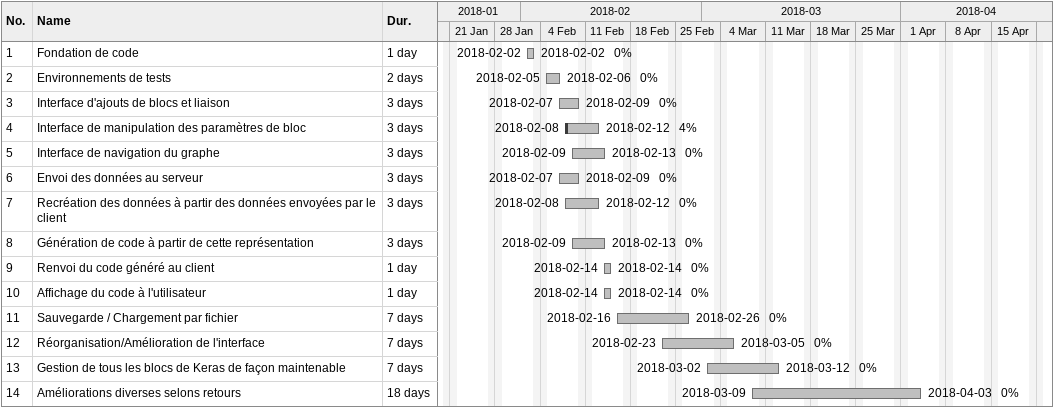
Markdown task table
| ID | Task | Duration | Start | Finish | % complete |
|---|---|---|---|---|---|
| 1 | Fondation de code | 1d | 2018-02-02 | 2018-02-02 | 0 |
| 2 | Environnements de tests | 2d | 2018-02-05 | 2018-02-06 | 0 |
| 3 | Interface d'ajouts de blocs et liaison | 3d | 2018-02-07 | 2018-02-09 | 0 |
| 4 | Interface de manipulation des paramètres de bloc | 3d | 2018-02-08 | 2018-02-12 | 4 |
| 5 | Interface de navigation du graphe | 3d | 2018-02-09 | 2018-02-13 | 0 |
| 6 | Envoi des données au serveur | 3d | 2018-02-07 | 2018-02-09 | 0 |
| 7 | Recréation des données à partir des données envoyées par le client | 3d | 2018-02-08 | 2018-02-12 | 0 |
| 8 | Génération de code à partir de cette représentation | 3d | 2018-02-09 | 2018-02-13 | 0 |
| 9 | Renvoi du code généré au client | 1d | 2018-02-14 | 2018-02-14 | 0 |
| 10 | Affichage du code à l'utilisateur | 1d | 2018-02-14 | 2018-02-14 | 0 |
| 11 | Sauvegarde / Chargement par fichier | 7d | 2018-02-16 | 2018-02-26 | 0 |
| 12 | Réorganisation/Amélioration de l'interface | 7d | 2018-02-23 | 2018-03-05 | 0 |
| 13 | Gestion de tous les blocs de Keras de façon maintenable | 7d | 2018-03-02 | 2018-03-12 | 0 |
| 14 | Améliorations diverses selons retours | 18d | 2018-03-09 | 2018-04-03 | 0 |
